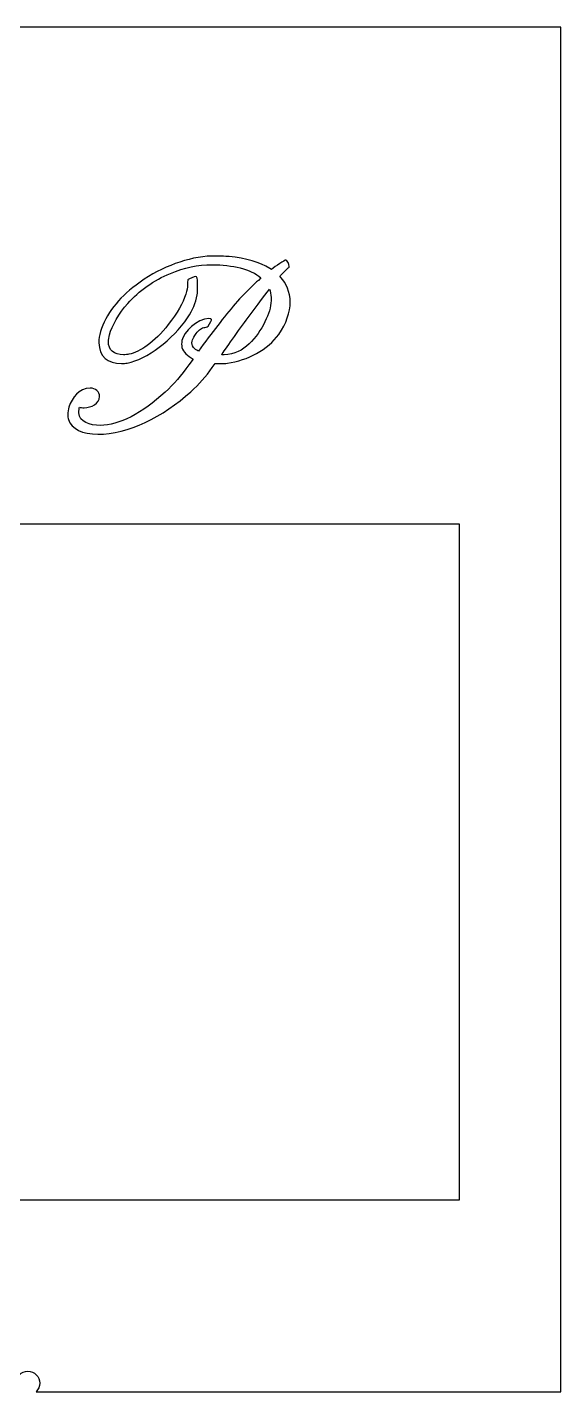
# Model space of a CAD drawing. Extents: x 0 to 696, y 0 to 231.
# Drawn here: x 140.2 to 230.1, y 0.1 to 230.1 of the extents above; entities that cross this region are included whole.
import ezdxf

# ---------------------------------------------------------------- set-up
doc = ezdxf.new("R2010")
doc.units = 0
doc.layers.add('Calque_1', color=7, linetype='CONTINUOUS')

msp = doc.modelspace()

# ---------------------------------------------------------------- linework, layer by layer
at = {"layer": 'Calque_1', "color": 5}
for p, q in [((230.059857, 230.059785), (0.059945, 230.059785)), ((230.059857, 0.059874), (230.059857, 230.059785)), ((12.970784, 146.347066), (212.970459, 146.347066)), ((212.970459, 146.347066), (212.970459, 32.346793)), ((212.970459, 32.346793), (12.970784, 32.346793)), ((141.696777, 0.059874), (230.059857, 0.059874))]:
    msp.add_line(p, q, dxfattribs=at)
at = {"layer": 'Calque_1', "color": 7}
for p, q in [((171.403298, 191.465038), (170.526804, 191.465038)), ((181.323617, 189.234008), (181.044732, 189.393368)), ((168.893337, 186.325608), (168.893337, 187.002898)), ((179.570629, 187.839538), (179.132382, 187.401288)), ((181.124414, 185.608508), (181.124414, 185.608508)), ((171.243935, 180.708078), (171.243936, 180.708108)), ((169.849513, 176.564638), (169.052701, 175.488938)), ((173.355489, 174.851538), (172.957083, 174.851538)), ((168.136366, 174.134408), (167.419234, 173.178228)), ((171.363457, 172.700128), (171.881386, 173.377418)), ((171.881386, 173.377418), (172.638358, 173.377418))]:
    msp.add_line(p, q, dxfattribs=at)
for points in [[(170.526804, 191.465038), (166.5029, 191.106478), (162.12043, 189.353488), (158.534772, 186.604488)], [(174.192143, 191.425238), (173.594533, 191.465038), (172.319633, 191.465038), (171.403298, 191.465038)], [(181.044732, 189.393368), (179.411266, 190.469068), (177.060669, 191.146358), (174.192143, 191.425238)], [(164.311665, 188.556668), (166.702103, 189.552678), (168.893338, 190.030768), (171.363457, 190.030768)], [(171.363457, 190.030768), (174.749912, 190.030768), (177.857481, 189.313638), (179.570629, 187.839538)], [(183.753896, 190.827628), (183.634374, 190.827628), (181.961067, 189.791778), (181.323617, 189.234008)], [(182.79772, 188.118468), (182.917242, 188.317668), (183.793736, 189.154328), (184.03278, 189.393368)], [(184.311665, 189.751938), (184.311665, 190.110498), (184.03278, 190.827628), (183.753896, 190.827628)], [(184.03278, 189.393368), (184.231983, 189.552728), (184.311665, 189.592568), (184.311665, 189.751938)], [(158.534772, 186.604488), (157.020828, 185.488948), (155.745928, 184.214048), (154.789752, 183.018828)], [(157.14035, 183.496908), (158.973019, 185.608458), (161.562661, 187.441128), (164.311665, 188.556668)], [(167.220031, 186.763858), (167.180191, 186.046728), (167.140351, 185.767838), (166.901306, 185.050708)], [(167.299711, 187.520828), (167.220031, 187.481028), (167.220031, 187.361468), (167.220031, 186.763858)], [(168.534771, 188.038758), (168.415249, 188.038758), (167.379393, 187.600508), (167.299711, 187.520828)], [(168.893337, 187.002898), (168.893337, 187.640348), (168.853497, 188.038758), (168.534771, 188.038758)], [(168.813657, 184.971028), (168.893337, 185.369438), (168.893337, 185.608478), (168.893337, 186.325608)], [(179.132382, 187.401288), (178.494932, 186.883358), (176.662262, 185.010848), (175.984971, 184.293718)], [(182.917242, 187.879428), (182.75788, 188.038788), (182.75788, 188.038788), (182.79772, 188.118468)], [(184.510868, 183.735998), (184.510868, 185.449148), (183.793736, 186.923248), (182.917242, 187.879428)], [(166.901306, 185.050708), (166.423218, 183.576608), (165.506884, 181.943138), (163.953099, 179.951108)], [(167.220031, 181.106488), (168.096525, 182.421228), (168.574613, 183.576608), (168.813657, 184.971028)], [(175.984971, 184.293718), (174.03278, 182.102478), (172.16027, 179.712048), (169.849513, 176.564638)], [(177.060669, 180.668268), (178.853497, 183.098548), (180.965051, 185.887388), (181.004892, 185.887388)], [(181.283776, 184.014878), (181.243936, 182.859508), (180.88537, 181.743968), (180.24792, 180.389388)], [(181.004892, 185.887388), (181.004892, 185.887388), (181.084572, 185.767868), (181.124414, 185.608508)], [(181.124414, 185.608508), (181.243936, 185.130418), (181.283776, 184.692178), (181.283776, 184.014878)], [(154.789752, 183.018828), (153.793736, 181.664248), (152.957083, 180.110458), (152.558677, 178.795718)], [(154.072621, 178.237938), (154.431187, 179.712048), (155.706087, 181.903278), (157.14035, 183.496908)], [(182.558677, 178.277828), (183.833577, 180.150338), (184.510868, 182.022848), (184.510868, 183.735998)], [(157.060669, 173.457088), (160.367442, 174.094538), (164.710071, 177.361468), (167.220031, 181.106488)], [(163.953099, 179.951108), (162.837561, 178.477008), (161.642342, 177.281788), (160.407282, 176.405288)], [(170.805689, 180.947158), (168.773816, 180.947158), (166.582581, 178.636398), (166.263856, 177.281818)], [(168.654293, 178.437138), (169.212062, 179.154278), (169.570628, 179.393318), (170.128397, 179.472998)], [(170.128397, 179.472998), (170.287759, 179.472998), (170.447122, 179.512798), (170.486962, 179.552698)], [(170.486962, 179.552698), (170.606484, 179.552698), (171.243935, 180.508878), (171.243935, 180.708078)], [(171.243936, 180.708108), (171.243936, 180.867468), (171.124414, 180.947158), (170.805689, 180.947158)], [(172.957083, 174.851538), (172.917243, 174.891338), (175.626406, 178.676238), (177.060669, 180.668268)], [(180.24792, 180.389388), (178.853497, 177.799738), (176.861465, 174.931218), (173.355489, 174.851538)], [(152.558677, 178.795718), (152.319633, 178.038748), (152.279792, 177.640338), (152.279792, 176.883368)], [(153.873418, 177.042718), (153.873418, 177.401288), (153.953098, 177.799688), (154.072621, 178.237938)], [(166.263856, 177.281818), (166.184176, 176.963088), (166.184176, 176.365478), (166.263856, 176.086598)], [(167.937163, 176.883358), (167.937163, 177.042718), (167.977003, 177.202088), (168.016843, 177.361448)], [(168.016843, 177.361448), (168.176206, 177.720008), (168.295727, 177.919218), (168.654293, 178.437138)], [(173.913258, 173.457118), (177.299712, 173.855518), (180.805688, 175.807708), (182.558677, 178.277828)], [(152.279792, 176.883368), (152.279792, 174.532768), (153.753896, 173.377388), (156.104493, 173.377388)], [(156.423219, 174.851488), (154.789752, 174.851488), (153.873418, 175.688138), (153.873418, 177.042718)], [(157.339553, 174.931188), (157.100509, 174.891388), (156.741944, 174.851488), (156.423219, 174.851488)], [(160.407282, 176.405288), (159.451107, 175.688158), (158.216047, 175.090548), (157.339553, 174.931188)], [(166.263856, 176.086598), (166.463059, 175.329628), (167.220031, 174.652328), (168.136366, 174.134408)], [(168.37541, 175.887338), (168.096525, 176.166228), (167.937163, 176.484948), (167.937163, 176.883358)], [(169.052701, 175.488938), (168.973021, 175.488938), (168.614454, 175.688138), (168.37541, 175.887338)], [(156.104493, 173.377388), (156.423219, 173.377388), (156.741944, 173.417188), (157.060669, 173.457088)], [(167.419234, 173.178228), (166.104493, 171.305718), (164.909274, 169.951138), (163.435171, 168.556718)], [(167.7778, 168.636388), (169.132382, 169.871448), (170.28776, 171.146348), (171.363457, 172.700128)], [(172.638358, 173.377418), (173.076605, 173.377418), (173.594533, 173.377418), (173.913258, 173.457118)], [(150.805689, 169.233998), (148.893338, 169.233998), (147.7778, 167.600528), (147.220031, 166.046748)], [(152.399314, 167.799728), (152.399314, 168.596548), (151.682183, 169.233998), (150.805689, 169.233998)], [(152.12043, 161.465068), (157.100509, 161.465068), (163.116446, 164.373438), (167.7778, 168.636388)], [(163.435171, 168.556718), (159.61047, 165.010898), (155.586565, 162.939188), (152.518836, 162.939188)], [(147.220031, 166.046748), (147.100509, 165.608498), (147.020828, 165.170248), (147.020828, 164.771848)], [(148.893338, 165.050738), (148.893338, 165.409308), (148.933178, 165.887388), (149.01286, 166.006918)], [(149.01286, 166.006918), (149.01286, 166.006918), (149.570629, 165.927218), (149.769832, 165.927218)], [(149.769832, 165.927218), (151.004892, 165.927218), (152.399314, 166.644358), (152.399314, 167.799728)], [(147.020828, 164.771848), (147.020828, 164.453118), (147.060668, 164.174238), (147.14035, 163.935188)], [(147.14035, 163.935188), (147.658278, 162.381408), (149.490948, 161.465068), (152.12043, 161.465068)], [(152.518836, 162.939188), (150.726007, 162.939188), (149.01286, 163.536798), (148.893338, 165.050738)]]:
    msp.add_open_spline(points, degree=3, dxfattribs=at)
at = {"layer": 'Calque_1', "color": 5}
for points in [[(138.897057, 2.916072), (139.272115, 3.291226), (139.780851, 3.502008), (140.311331, 3.50204)], [(140.311331, 3.50204), (140.8419, 3.502144), (141.350769, 3.291422), (141.725938, 2.916253)], [(141.725938, 2.916253), (142.101107, 2.541084), (142.311828, 2.032216), (142.311724, 1.501647)], [(142.311724, 1.501647), (142.311449, 0.957404), (142.08939, 0.436777), (141.696777, 0.059874)]]:
    msp.add_open_spline(points, degree=3, dxfattribs=at)

doc.saveas('drawing.dxf')
